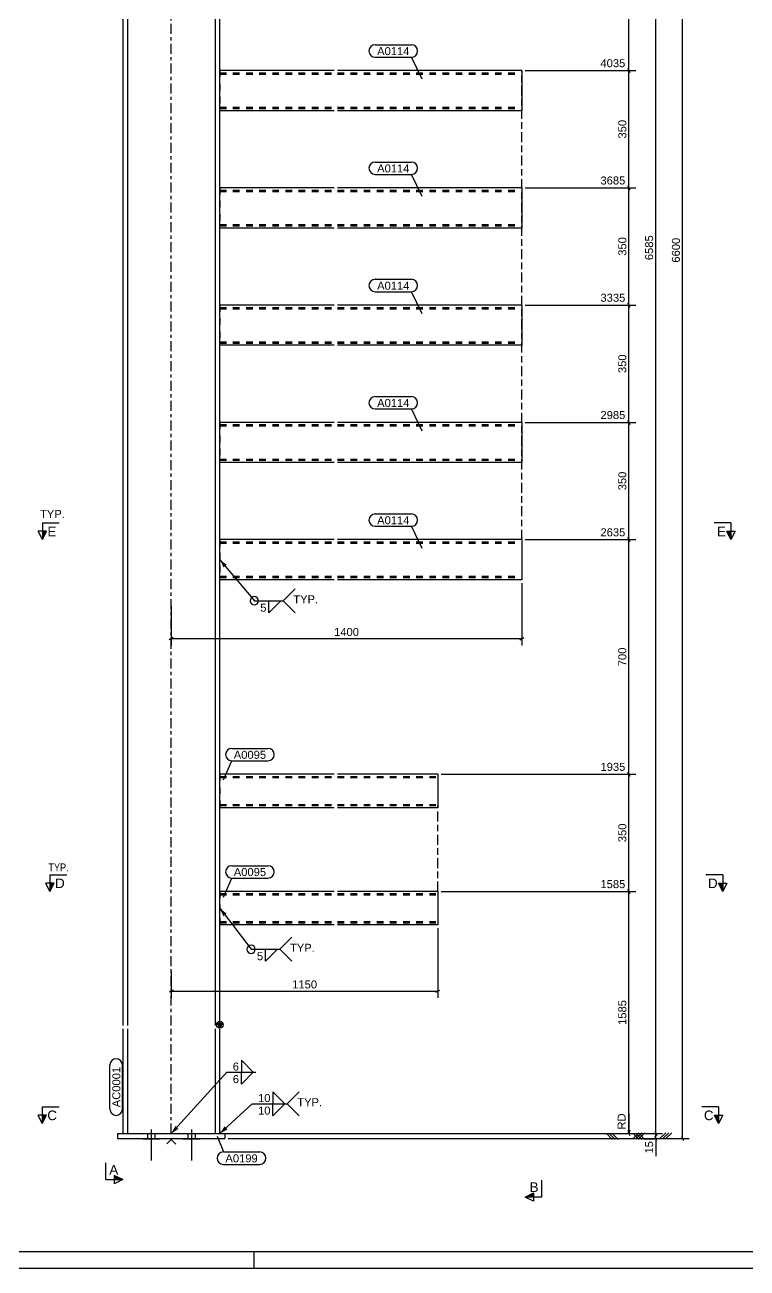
# Model space of a CAD drawing. Header units: millimetres. Extents: x -222 to 619, y -24 to 570.
# Drawn here: x -43.7 to 171.9, y -24.2 to 346.9 of the extents above; entities that cross this region are included whole.
import ezdxf

# ---------------------------------------------------------------- set-up
doc = ezdxf.new("R2010")
doc.units = ezdxf.units.MM
for name, pattern in [('DXK_LINE_DOT2', [3.9198, 1.9599, -1.9599]), ('DXK_LINE_DOT3', [5.9187, 2.979, -0.9799, 0.9799, -0.9799]), ('DXK_LINE_DOT6', [6.9771, 2.979, -1.0191, 1.9599, -1.0191])]:
    doc.linetypes.add(name, pattern=pattern)
doc.styles.add('Arial', font='ARIAL.TTF', dxfattribs={"height": 0.2})
doc.styles.add('Arial Narrow', font='ARIALN.TTF', dxfattribs={"height": 0.2})

# ---------------------------------------------------------------- blocks, each defined once
blk = doc.blocks.new('Unknown-43704914-2219')
at = {"color": 5, "linetype": 'Continuous'}
for p, q in [((-217.23, -19.17), (613.77, -19.17)), ((-222.23, -24.17), (618.77, -24.17))]:
    blk.add_line(p, q, dxfattribs=at)
at = {"color": 7, "linetype": 'Continuous'}
blk.add_line((24.77, -24.17), (24.77, -19.17), dxfattribs=at)
blk = doc.blocks.new('Part-43704914-4245 - 4207')
at = {"color": 2, "linetype": 'Continuous'}
for p, q in [((48.6, 193.25), (14.5, 193.25)), ((104.6, 193.25), (49.6, 193.25)), ((104.6, 193.25), (104.6, 181.25)), ((48.6, 181.25), (14.5, 181.25)), ((104.6, 181.25), (49.6, 181.25))]:
    blk.add_line(p, q, dxfattribs=at)
at = {"color": 7, "linetype": 'DXK_LINE_DOT2'}
for p, q in [((14.5, 193.25), (14.5, 181.25)), ((14.5, 192.57), (48.6, 192.57)), ((14.5, 192.186), (48.6, 192.186)), ((49.6, 192.57), (104.6, 192.57)), ((49.6, 192.186), (104.6, 192.186)), ((14.5, 182.314), (48.6, 182.314)), ((14.5, 181.93), (48.6, 181.93)), ((49.6, 182.314), (104.6, 182.314)), ((49.6, 181.93), (104.6, 181.93))]:
    blk.add_line(p, q, dxfattribs=at)
blk = doc.blocks.new('Part-43704914-4243 - 4207')
at = {"color": 2, "linetype": 'Continuous'}
for p, q in [((48.6, 88.25), (14.5, 88.25)), ((79.6, 88.25), (49.6, 88.25)), ((79.6, 88.25), (79.6, 78.25)), ((48.6, 78.25), (14.5, 78.25)), ((79.6, 78.25), (49.6, 78.25))]:
    blk.add_line(p, q, dxfattribs=at)
at = {"color": 7, "linetype": 'DXK_LINE_DOT2'}
for p, q in [((14.5, 88.25), (14.5, 78.25)), ((14.5, 87.6), (48.6, 87.6)), ((14.5, 87.248), (48.6, 87.248)), ((49.6, 87.6), (79.6, 87.6)), ((49.6, 87.248), (79.6, 87.248)), ((14.5, 79.252), (48.6, 79.252)), ((14.5, 78.9), (48.6, 78.9)), ((49.6, 79.252), (79.6, 79.252)), ((49.6, 78.9), (79.6, 78.9))]:
    blk.add_line(p, q, dxfattribs=at)
blk = doc.blocks.new('Part-43704914-4244 - 4207')
at = {"color": 2, "linetype": 'Continuous'}
for p, q in [((48.6, 123.25), (14.5, 123.25)), ((79.6, 123.25), (49.6, 123.25)), ((79.6, 123.25), (79.6, 113.25)), ((48.6, 113.25), (14.5, 113.25)), ((79.6, 113.25), (49.6, 113.25))]:
    blk.add_line(p, q, dxfattribs=at)
at = {"color": 7, "linetype": 'DXK_LINE_DOT2'}
for p, q in [((14.5, 123.25), (14.5, 113.25)), ((14.5, 122.6), (48.6, 122.6)), ((49.6, 122.6), (79.6, 122.6)), ((14.5, 122.248), (48.6, 122.248)), ((49.6, 122.248), (79.6, 122.248)), ((14.5, 114.252), (48.6, 114.252)), ((14.5, 113.9), (48.6, 113.9)), ((49.6, 114.252), (79.6, 114.252)), ((49.6, 113.9), (79.6, 113.9))]:
    blk.add_line(p, q, dxfattribs=at)
blk = doc.blocks.new('Part-43704914-4246 - 4207')
at = {"color": 2, "linetype": 'Continuous'}
for p, q in [((48.6, 228.25), (14.5, 228.25)), ((104.6, 228.25), (49.6, 228.25)), ((104.6, 228.25), (104.6, 216.25)), ((48.6, 216.25), (14.5, 216.25)), ((104.6, 216.25), (49.6, 216.25))]:
    blk.add_line(p, q, dxfattribs=at)
at = {"color": 7, "linetype": 'DXK_LINE_DOT2'}
for p, q in [((14.5, 228.25), (14.5, 216.25)), ((14.5, 227.57), (48.6, 227.57)), ((14.5, 227.186), (48.6, 227.186)), ((49.6, 227.57), (104.6, 227.57)), ((49.6, 227.186), (104.6, 227.186)), ((14.5, 217.314), (48.6, 217.314)), ((14.5, 216.93), (48.6, 216.93)), ((49.6, 217.314), (104.6, 217.314)), ((49.6, 216.93), (104.6, 216.93))]:
    blk.add_line(p, q, dxfattribs=at)
blk = doc.blocks.new('Part-43704914-4247 - 4207')
at = {"color": 2, "linetype": 'Continuous'}
for p, q in [((48.6, 263.25), (14.5, 263.25)), ((104.6, 263.25), (49.6, 263.25)), ((104.6, 263.25), (104.6, 251.25)), ((48.6, 251.25), (14.5, 251.25)), ((104.6, 251.25), (49.6, 251.25))]:
    blk.add_line(p, q, dxfattribs=at)
at = {"color": 7, "linetype": 'DXK_LINE_DOT2'}
for p, q in [((14.5, 263.25), (14.5, 251.25)), ((14.5, 262.57), (48.6, 262.57)), ((14.5, 262.186), (48.6, 262.186)), ((49.6, 262.57), (104.6, 262.57)), ((49.6, 262.186), (104.6, 262.186)), ((14.5, 252.314), (48.6, 252.314)), ((14.5, 251.93), (48.6, 251.93)), ((49.6, 252.314), (104.6, 252.314)), ((49.6, 251.93), (104.6, 251.93))]:
    blk.add_line(p, q, dxfattribs=at)
blk = doc.blocks.new('Part-43704914-4248 - 4207')
at = {"color": 2, "linetype": 'Continuous'}
for p, q in [((48.6, 298.25), (14.5, 298.25)), ((104.6, 298.25), (49.6, 298.25)), ((104.6, 298.25), (104.6, 286.25)), ((48.6, 286.25), (14.5, 286.25)), ((104.6, 286.25), (49.6, 286.25))]:
    blk.add_line(p, q, dxfattribs=at)
at = {"color": 7, "linetype": 'DXK_LINE_DOT2'}
for p, q in [((14.5, 298.25), (14.5, 286.25)), ((14.5, 297.57), (48.6, 297.57)), ((14.5, 297.186), (48.6, 297.186)), ((49.6, 297.57), (104.6, 297.57)), ((49.6, 297.186), (104.6, 297.186)), ((14.5, 287.314), (48.6, 287.314)), ((14.5, 286.93), (48.6, 286.93)), ((49.6, 287.314), (104.6, 287.314)), ((49.6, 286.93), (104.6, 286.93))]:
    blk.add_line(p, q, dxfattribs=at)
blk = doc.blocks.new('Part-43704914-4249 - 4207')
at = {"color": 2, "linetype": 'Continuous'}
for p, q in [((48.6, 333.25), (14.5, 333.25)), ((104.6, 333.25), (49.6, 333.25)), ((104.6, 333.25), (104.6, 321.25)), ((48.6, 321.25), (14.5, 321.25)), ((104.6, 321.25), (49.6, 321.25))]:
    blk.add_line(p, q, dxfattribs=at)
at = {"color": 7, "linetype": 'DXK_LINE_DOT2'}
for p, q in [((14.5, 333.25), (14.5, 321.25)), ((14.5, 332.57), (48.6, 332.57)), ((14.5, 332.186), (48.6, 332.186)), ((49.6, 332.57), (104.6, 332.57)), ((49.6, 332.186), (104.6, 332.186)), ((14.5, 322.314), (48.6, 322.314)), ((14.5, 321.93), (48.6, 321.93)), ((49.6, 322.314), (104.6, 322.314)), ((49.6, 321.93), (104.6, 321.93))]:
    blk.add_line(p, q, dxfattribs=at)
blk = doc.blocks.new('Part-43704914-4257 - 4207')
at = {"color": 2, "linetype": 'Continuous'}
for p, q in [((-16, 16), (16, 16)), ((-16, 16), (-16, 14.5)), ((16, 16), (16, 14.5)), ((-16, 14.5), (16, 14.5)), ((0, 14.2), (-1.3, 12.9)), ((0, 14.2), (1.4, 12.8))]:
    blk.add_line(p, q, dxfattribs=at)
blk = doc.blocks.new('Part-43704914-4261 - 4207')
at = {"linetype": 'Continuous'}
blk.add_hatch(color=2, dxfattribs=at).paths.add_polyline_path([(14.5, 47.58), (13.7, 48.98), (15.3, 48.98)])
at = {"color": 2, "linetype": 'Continuous'}
for p, q in [((-14.5, 363.25), (-14.5, 48.25)), ((-13.1, 363.25), (-13.1, 48.25)), ((13.1, 363.25), (13.1, 48.25)), ((14.5, 48.25), (14.5, 363.25)), ((14.5, 47.58), (13.7, 48.98)), ((13.7, 48.98), (15.3, 48.98)), ((15.3, 48.98), (14.5, 47.58)), ((-14.5, 47.25), (-14.5, 16)), ((-13.1, 47.25), (-13.1, 16)), ((13.1, 47.25), (13.1, 16)), ((14.5, 16), (14.5, 47.25))]:
    blk.add_line(p, q, dxfattribs=at)
at = {"color": 7, "linetype": 'DXK_LINE_DOT3'}
for p, q in [((0, 48.25), (0, 363.25)), ((0, 16), (0, 47.25))]:
    blk.add_line(p, q, dxfattribs=at)
at = {"color": 7, "linetype": 'DXK_LINE_DOT2'}
blk.add_line((-14.5, 16), (14.5, 16), dxfattribs=at)
at = {"color": 2, "linetype": 'Continuous'}
blk.add_circle((14.5, 48.48), 1, dxfattribs=at)
blk = doc.blocks.new('Bolt-43704914-4265 - 4207')
at = {"color": 3, "linetype": 'Continuous'}
for p, q in [((-7.1, 16), (-7.1, 14.5)), ((-7.1, 16), (-7.1, 14.5)), ((-6, 17.25), (-6, 8)), ((-6, 17.25), (-6, 8)), ((-4.9, 16), (-4.9, 14.5)), ((-4.9, 16), (-4.9, 14.5)), ((4.9, 16), (4.9, 14.5)), ((4.9, 16), (4.9, 14.5)), ((6, 17.25), (6, 8)), ((6, 17.25), (6, 8)), ((7.1, 16), (7.1, 14.5)), ((7.1, 16), (7.1, 14.5))]:
    blk.add_line(p, q, dxfattribs=at)
blk = doc.blocks.new('Surfacing-43704914-4279 - 4207')
at = {"color": 7, "linetype": 'Continuous'}
for p, q in [((3.5, 14.5), (3.5, 14.45)), ((3.5, 14.45), (8.5, 14.45)), ((8.5, 14.5), (8.5, 14.45))]:
    blk.add_line(p, q, dxfattribs=at)
at = {"color": 246, "linetype": 'DXK_LINE_DOT2'}
blk.add_line((3.5, 14.5), (8.5, 14.5), dxfattribs=at)
blk = doc.blocks.new('Surfacing-43704914-4280 - 4207')
at = {"color": 7, "linetype": 'Continuous'}
for p, q in [((-8.5, 14.5), (-8.5, 14.45)), ((-8.5, 14.45), (-3.5, 14.45)), ((-3.5, 14.5), (-3.5, 14.45))]:
    blk.add_line(p, q, dxfattribs=at)
at = {"color": 246, "linetype": 'DXK_LINE_DOT2'}
blk.add_line((-8.5, 14.5), (-3.5, 14.5), dxfattribs=at)
blk = doc.blocks.new('Surfacing-43704914-4281 - 4207')
at = {"color": 7, "linetype": 'Continuous'}
for p, q in [((-8.5, 14.5), (-8.5, 14.45)), ((-8.5, 14.45), (-3.5, 14.45)), ((-3.5, 14.5), (-3.5, 14.45))]:
    blk.add_line(p, q, dxfattribs=at)
at = {"color": 246, "linetype": 'DXK_LINE_DOT2'}
blk.add_line((-8.5, 14.5), (-3.5, 14.5), dxfattribs=at)
blk = doc.blocks.new('Surfacing-43704914-4282 - 4207')
at = {"color": 7, "linetype": 'Continuous'}
for p, q in [((3.5, 14.5), (3.5, 14.45)), ((3.5, 14.45), (8.5, 14.45)), ((8.5, 14.5), (8.5, 14.45))]:
    blk.add_line(p, q, dxfattribs=at)
at = {"color": 246, "linetype": 'DXK_LINE_DOT2'}
blk.add_line((3.5, 14.5), (8.5, 14.5), dxfattribs=at)
blk = doc.blocks.new('Line-43704914-8837 - 4207')
at = {"color": 1, "linetype": 'DXK_LINE_DOT6'}
blk.add_line((79.6, 88.25), (79.6, 113.9), dxfattribs=at)
blk = doc.blocks.new('Line-43704914-8858 - 4207')
at = {"color": 1, "linetype": 'DXK_LINE_DOT6'}
blk.add_line((104.6, 193.25), (104.6, 333.25), dxfattribs=at)
blk = doc.blocks.new('StraightDimension-43704914-11014 - 4207')
at = {"color": 7, "linetype": 'Continuous'}
for p, q in [((80.6, 123.25), (138.6, 123.25)), ((136.9, 122.65), (136.3, 123.85)), ((136.6, 88.25), (136.6, 123.25)), ((80.6, 88.25), (138.6, 88.25)), ((136.3, 88.85), (136.9, 87.65))]:
    blk.add_line(p, q, dxfattribs=at)
at = {"color": 0, "linetype": 'Continuous'}
blk.add_wipeout([(136, 123.75), (136, 127.25), (127.59, 127.25), (127.59, 123.75)], dxfattribs=at)
at = {"color": 0}
blk.add_wipeout([(136.3, 109.03), (132.8, 109.03), (132.8, 102.47), (136.3, 102.47)], dxfattribs=at)
at = {"color": 7, "linetype": 'Continuous', "style": 'Arial'}
blk.add_text('1935', height=2.388, dxfattribs=at).set_placement((128.09, 124.25))
at = {"color": 7, "style": 'Arial'}
blk.add_text('350', height=2.388, rotation=90.0002, dxfattribs=at).set_placement((135.8, 102.97))
blk = doc.blocks.new('StraightDimension-43704914-11013 - 4207')
at = {"color": 7, "linetype": 'Continuous'}
for p, q in [((105.6, 193.25), (138.6, 193.25)), ((136.9, 192.65), (136.3, 193.85)), ((136.6, 123.25), (136.6, 193.25)), ((80.6, 123.25), (138.6, 123.25)), ((136.3, 123.85), (136.9, 122.65))]:
    blk.add_line(p, q, dxfattribs=at)
at = {"color": 0, "linetype": 'Continuous'}
blk.add_wipeout([(136, 193.75), (136, 197.25), (127.59, 197.25), (127.59, 193.75)], dxfattribs=at)
at = {"color": 0}
blk.add_wipeout([(136.3, 161.53), (132.8, 161.53), (132.8, 154.97), (136.3, 154.97)], dxfattribs=at)
at = {"color": 7, "linetype": 'Continuous', "style": 'Arial'}
blk.add_text('2635', height=2.388, dxfattribs=at).set_placement((128.09, 194.25))
at = {"color": 7, "style": 'Arial'}
blk.add_text('700', height=2.388, rotation=90.0002, dxfattribs=at).set_placement((135.8, 155.47))
blk = doc.blocks.new('StraightDimension-43704914-5683 - 4207')
at = {"color": 7, "linetype": 'Continuous'}
for p, q in [((144.6, 16), (144.6, 544.75)), ((15.5, 16), (146.6, 16)), ((137.85, 16), (139.6, 14.25)), ((137.85, 16), (141.35, 16)), ((138.73, 16), (140.48, 14.25)), ((139.6, 16), (141.35, 14.25)), ((144.3, 16.6), (144.9, 15.4))]:
    blk.add_line(p, q, dxfattribs=at)
at = {"color": 0}
blk.add_wipeout([(144.3, 284.58), (140.8, 284.58), (140.8, 276.17), (144.3, 276.17)], dxfattribs=at)
at = {"color": 7, "style": 'Arial'}
blk.add_text('6585', height=2.388, rotation=90.0002, dxfattribs=at).set_placement((143.8, 276.67))
blk = doc.blocks.new('StraightDimension-43704914-5684 - 4207')
at = {"color": 7, "linetype": 'Continuous'}
for p, q in [((15.5, 16), (146.6, 16)), ((137.85, 14.5), (139.6, 16.25)), ((137.85, 16), (139.6, 14.25)), ((137.85, 16), (141.35, 16)), ((138.73, 14.5), (140.47, 16.25)), ((138.73, 16), (140.47, 14.25)), ((139.6, 14.5), (141.35, 16.25)), ((139.6, 16), (141.35, 14.25)), ((144.3, 16.6), (144.9, 15.4)), ((144.9, 13.9), (144.3, 15.1)), ((144.6, 14.5), (144.6, 16)), ((17, 14.5), (146.6, 14.5)), ((137.85, 14.5), (141.35, 14.5))]:
    blk.add_line(p, q, dxfattribs=at)
at = {"color": 0}
blk.add_wipeout([(144.3, 14.25), (140.8, 14.25), (140.8, 9.54), (144.3, 9.54)], dxfattribs=at)
at = {"color": 7, "linetype": 'Continuous'}
blk.add_line((144.6, 14.5), (144.6, 9.29), dxfattribs=at)
blk.add_line((144.6, 14.5), (144.6, 9.29), dxfattribs=at)
at = {"color": 7, "style": 'Arial'}
blk.add_text('15', height=2.388, rotation=90.0002, dxfattribs=at).set_placement((143.8, 10.04))
blk = doc.blocks.new('StraightDimension-43704914-5686 - 4207')
at = {"color": 7, "linetype": 'Continuous'}
for p, q in [((152.6, 14.5), (152.6, 544.75)), ((145.85, 14.5), (147.6, 16.25)), ((146.73, 14.5), (148.47, 16.25)), ((147.6, 14.5), (149.35, 16.25)), ((152.3, 15.1), (152.9, 13.9)), ((17, 14.5), (154.6, 14.5)), ((145.85, 14.5), (149.35, 14.5))]:
    blk.add_line(p, q, dxfattribs=at)
at = {"color": 0}
blk.add_wipeout([(152.3, 283.83), (148.8, 283.83), (148.8, 275.42), (152.3, 275.42)], dxfattribs=at)
at = {"color": 7, "style": 'Arial'}
blk.add_text('6600', height=2.388, rotation=90.0002, dxfattribs=at).set_placement((151.8, 275.92))
blk = doc.blocks.new('StraightDimension-43704914-8848 - 4207')
at = {"color": 7, "linetype": 'Continuous'}
for p, q in [((79.6, 77.25), (79.6, 56.51)), ((0, 64.43), (0, 56.51)), ((0.6, 58.81), (-0.6, 58.21)), ((0, 58.51), (79.6, 58.51)), ((79, 58.21), (80.2, 58.81))]:
    blk.add_line(p, q, dxfattribs=at)
at = {"color": 0}
blk.add_wipeout([(44.01, 58.81), (44.01, 62.31), (35.59, 62.31), (35.59, 58.81)], dxfattribs=at)
at = {"color": 7, "style": 'Arial'}
blk.add_text('1150', height=2.388, dxfattribs=at).set_placement((36.09, 59.31))
blk = doc.blocks.new('StraightDimension-43704914-8875 - 4207')
at = {"color": 7, "linetype": 'Continuous'}
for p, q in [((104.6, 180.25), (104.6, 161.7)), ((0, 173.41), (0, 161.7)), ((0.6, 164), (-0.6, 163.4)), ((0, 163.7), (104.6, 163.7)), ((104, 163.4), (105.2, 164))]:
    blk.add_line(p, q, dxfattribs=at)
at = {"color": 0}
blk.add_wipeout([(56.51, 164), (56.51, 167.5), (48.09, 167.5), (48.09, 164)], dxfattribs=at)
at = {"color": 7, "style": 'Arial'}
blk.add_text('1400', height=2.388, dxfattribs=at).set_placement((48.59, 164.5))
blk = doc.blocks.new('StraightDimension-43704914-11008 - 4207')
at = {"color": 7, "linetype": 'Continuous'}
for p, q in [((105.6, 494.75), (138.6, 494.75)), ((136.9, 494.15), (136.3, 495.35)), ((136.6, 333.25), (136.6, 494.75)), ((105.6, 333.25), (138.6, 333.25)), ((136.3, 333.85), (136.9, 332.65))]:
    blk.add_line(p, q, dxfattribs=at)
at = {"color": 0, "linetype": 'Continuous'}
blk.add_wipeout([(136, 495.25), (136, 498.75), (127.59, 498.75), (127.59, 495.25)], dxfattribs=at)
at = {"color": 0}
blk.add_wipeout([(136.3, 418.21), (132.8, 418.21), (132.8, 409.79), (136.3, 409.79)], dxfattribs=at)
at = {"color": 7, "linetype": 'Continuous', "style": 'Arial'}
blk.add_text('6085', height=2.388, dxfattribs=at).set_placement((128.09, 495.75))
at = {"color": 7, "style": 'Arial'}
blk.add_text('2050', height=2.388, rotation=90.0002, dxfattribs=at).set_placement((135.8, 410.29))
blk = doc.blocks.new('StraightDimension-43704914-11009 - 4207')
at = {"color": 7, "linetype": 'Continuous'}
for p, q in [((105.6, 333.25), (138.6, 333.25)), ((136.9, 332.65), (136.3, 333.85)), ((136.6, 298.25), (136.6, 333.25)), ((105.6, 298.25), (138.6, 298.25)), ((136.3, 298.85), (136.9, 297.65))]:
    blk.add_line(p, q, dxfattribs=at)
at = {"color": 0, "linetype": 'Continuous'}
blk.add_wipeout([(136, 333.75), (136, 337.25), (127.59, 337.25), (127.59, 333.75)], dxfattribs=at)
at = {"color": 0}
blk.add_wipeout([(136.3, 319.03), (132.8, 319.03), (132.8, 312.47), (136.3, 312.47)], dxfattribs=at)
at = {"color": 7, "linetype": 'Continuous', "style": 'Arial'}
blk.add_text('4035', height=2.388, dxfattribs=at).set_placement((128.09, 334.25))
at = {"color": 7, "style": 'Arial'}
blk.add_text('350', height=2.388, rotation=90.0002, dxfattribs=at).set_placement((135.8, 312.97))
blk = doc.blocks.new('StraightDimension-43704914-11010 - 4207')
at = {"color": 7, "linetype": 'Continuous'}
for p, q in [((105.6, 298.25), (138.6, 298.25)), ((136.9, 297.65), (136.3, 298.85)), ((136.6, 263.25), (136.6, 298.25)), ((136.3, 263.85), (136.9, 262.65)), ((105.6, 263.25), (138.6, 263.25))]:
    blk.add_line(p, q, dxfattribs=at)
at = {"color": 0, "linetype": 'Continuous'}
blk.add_wipeout([(136, 298.75), (136, 302.25), (127.59, 302.25), (127.59, 298.75)], dxfattribs=at)
at = {"color": 0}
blk.add_wipeout([(136.3, 284.03), (132.8, 284.03), (132.8, 277.47), (136.3, 277.47)], dxfattribs=at)
at = {"color": 7, "linetype": 'Continuous', "style": 'Arial'}
blk.add_text('3685', height=2.388, dxfattribs=at).set_placement((128.09, 299.25))
at = {"color": 7, "style": 'Arial'}
blk.add_text('350', height=2.388, rotation=90.0002, dxfattribs=at).set_placement((135.8, 277.97))
blk = doc.blocks.new('StraightDimension-43704914-11011 - 4207')
at = {"color": 7, "linetype": 'Continuous'}
for p, q in [((136.9, 262.65), (136.3, 263.85)), ((105.6, 263.25), (138.6, 263.25)), ((136.6, 228.25), (136.6, 263.25)), ((105.6, 228.25), (138.6, 228.25)), ((136.3, 228.85), (136.9, 227.65))]:
    blk.add_line(p, q, dxfattribs=at)
at = {"color": 0, "linetype": 'Continuous'}
blk.add_wipeout([(136, 263.75), (136, 267.25), (127.59, 267.25), (127.59, 263.75)], dxfattribs=at)
at = {"color": 0}
blk.add_wipeout([(136.3, 249.03), (132.8, 249.03), (132.8, 242.47), (136.3, 242.47)], dxfattribs=at)
at = {"color": 7, "linetype": 'Continuous', "style": 'Arial'}
blk.add_text('3335', height=2.388, dxfattribs=at).set_placement((128.09, 264.25))
at = {"color": 7, "style": 'Arial'}
blk.add_text('350', height=2.388, rotation=90.0002, dxfattribs=at).set_placement((135.8, 242.97))
blk = doc.blocks.new('StraightDimension-43704914-11012 - 4207')
at = {"color": 7, "linetype": 'Continuous'}
for p, q in [((105.6, 228.25), (138.6, 228.25)), ((136.9, 227.65), (136.3, 228.85)), ((136.6, 193.25), (136.6, 228.25)), ((105.6, 193.25), (138.6, 193.25)), ((136.3, 193.85), (136.9, 192.65))]:
    blk.add_line(p, q, dxfattribs=at)
at = {"color": 0, "linetype": 'Continuous'}
blk.add_wipeout([(136, 228.75), (136, 232.25), (127.59, 232.25), (127.59, 228.75)], dxfattribs=at)
at = {"color": 0}
blk.add_wipeout([(136.3, 214.03), (132.8, 214.03), (132.8, 207.47), (136.3, 207.47)], dxfattribs=at)
at = {"color": 7, "linetype": 'Continuous', "style": 'Arial'}
blk.add_text('2985', height=2.388, dxfattribs=at).set_placement((128.09, 229.25))
at = {"color": 7, "style": 'Arial'}
blk.add_text('350', height=2.388, rotation=90.0002, dxfattribs=at).set_placement((135.8, 207.97))
blk = doc.blocks.new('StraightDimension-43704914-11015 - 4207')
at = {"color": 7, "linetype": 'Continuous'}
for p, q in [((80.6, 88.25), (138.6, 88.25)), ((136.9, 87.65), (136.3, 88.85))]:
    blk.add_line(p, q, dxfattribs=at)
at = {"color": 0, "linetype": 'Continuous'}
blk.add_wipeout([(136.1, 22.52), (132.6, 22.52), (132.6, 16.7), (136.1, 16.7)], dxfattribs=at)
at = {"color": 7, "linetype": 'Continuous'}
for p, q in [((136.6, 16), (136.6, 88.25)), ((136.6, 22.02), (136.6, 16)), ((15.5, 16), (138.6, 16)), ((15.5, 16), (138.6, 16)), ((129.85, 16), (131.6, 14.25)), ((129.85, 16), (133.35, 16)), ((129.85, 16), (131.6, 14.25)), ((129.85, 16), (133.35, 16)), ((130.73, 16), (132.48, 14.25)), ((130.73, 16), (132.48, 14.25)), ((131.6, 16), (133.35, 14.25)), ((131.6, 16), (133.35, 14.25)), ((136.3, 16.6), (136.9, 15.4)), ((136.35, 17), (136.6, 16)), ((136.85, 17), (136.6, 16))]:
    blk.add_line(p, q, dxfattribs=at)
at = {"color": 7, "linetype": 'Continuous', "style": 'Arial'}
blk.add_text('RD', height=2.388, rotation=90.0002, dxfattribs=at).set_placement((135.6, 17.2))
at = {"color": 0, "linetype": 'Continuous'}
blk.add_wipeout([(136, 88.75), (136, 92.25), (127.59, 92.25), (127.59, 88.75)], dxfattribs=at)
at = {"color": 0}
blk.add_wipeout([(136.3, 56.33), (132.8, 56.33), (132.8, 47.92), (136.3, 47.92)], dxfattribs=at)
at = {"color": 7, "linetype": 'Continuous', "style": 'Arial'}
blk.add_text('1585', height=2.388, dxfattribs=at).set_placement((128.09, 89.25))
at = {"color": 7, "style": 'Arial'}
blk.add_text('1585', height=2.388, rotation=90.0002, dxfattribs=at).set_placement((135.8, 48.42))
blk = doc.blocks.new('Mark-43704914-4309 - 4207')
at = {"color": 0}
blk.add_wipeout([(71.07, 232.85), (71.07, 235.35), (61.44, 235.35), (61.44, 232.85)], dxfattribs=at)
blk.add_wipeout([(71.07, 232.85), (71.07, 235.35), (61.44, 235.35), (61.44, 232.85)], dxfattribs=at)
at = {"color": 3, "linetype": 'Continuous'}
for p, q in [((60.84, 235.95), (71.67, 235.95)), ((60.84, 232.25), (71.67, 232.25)), ((74.84, 225.66), (71.67, 232.25))]:
    blk.add_line(p, q, dxfattribs=at)
for centre, start, end in [((60.84, 234.1), 90, 270), ((71.67, 234.1), 270, 90)]:
    blk.add_arc(centre, 1.85, start, end, dxfattribs=at)
at = {"color": 3, "style": 'Arial'}
blk.add_text('A0114', height=2.388, dxfattribs=at).set_placement((61.44, 232.85))
blk = doc.blocks.new('Mark-43704914-4307 - 4207')
at = {"color": 0}
blk.add_wipeout([(28.29, 127.85), (28.29, 130.35), (18.65, 130.35), (18.65, 127.85)], dxfattribs=at)
blk.add_wipeout([(28.29, 127.85), (28.29, 130.35), (18.65, 130.35), (18.65, 127.85)], dxfattribs=at)
at = {"color": 3, "linetype": 'Continuous'}
for p, q in [((18.05, 130.95), (28.89, 130.95)), ((15.6, 121.55), (18.05, 127.25)), ((18.05, 127.25), (28.89, 127.25))]:
    blk.add_line(p, q, dxfattribs=at)
for centre, start, end in [((18.05, 129.1), 90, 270), ((28.89, 129.1), 270, 90)]:
    blk.add_arc(centre, 1.85, start, end, dxfattribs=at)
at = {"color": 3, "style": 'Arial'}
blk.add_text('A0095', height=2.388, dxfattribs=at).set_placement((18.65, 127.85))
blk = doc.blocks.new('Mark-43704914-4308 - 4207')
at = {"color": 0}
blk.add_wipeout([(71.07, 197.85), (71.07, 200.35), (61.44, 200.35), (61.44, 197.85)], dxfattribs=at)
blk.add_wipeout([(71.07, 197.85), (71.07, 200.35), (61.44, 200.35), (61.44, 197.85)], dxfattribs=at)
at = {"color": 3, "linetype": 'Continuous'}
for p, q in [((60.84, 200.95), (71.67, 200.95)), ((60.84, 197.25), (71.67, 197.25)), ((74.84, 190.66), (71.67, 197.25))]:
    blk.add_line(p, q, dxfattribs=at)
for centre, start, end in [((60.84, 199.1), 90, 270), ((71.67, 199.1), 270, 90)]:
    blk.add_arc(centre, 1.85, start, end, dxfattribs=at)
at = {"color": 3, "style": 'Arial'}
blk.add_text('A0114', height=2.388, dxfattribs=at).set_placement((61.44, 197.85))
blk = doc.blocks.new('Mark-43704914-4310 - 4207')
at = {"color": 0}
blk.add_wipeout([(71.07, 267.85), (71.07, 270.35), (61.44, 270.35), (61.44, 267.85)], dxfattribs=at)
blk.add_wipeout([(71.07, 267.85), (71.07, 270.35), (61.44, 270.35), (61.44, 267.85)], dxfattribs=at)
at = {"color": 3, "linetype": 'Continuous'}
for p, q in [((60.84, 270.95), (71.67, 270.95)), ((60.84, 267.25), (71.67, 267.25)), ((74.84, 260.66), (71.67, 267.25))]:
    blk.add_line(p, q, dxfattribs=at)
for centre, start, end in [((60.84, 269.1), 90, 270), ((71.67, 269.1), 270, 90)]:
    blk.add_arc(centre, 1.85, start, end, dxfattribs=at)
at = {"color": 3, "style": 'Arial'}
blk.add_text('A0114', height=2.388, dxfattribs=at).set_placement((61.44, 267.85))
blk = doc.blocks.new('Mark-43704914-4311 - 4207')
at = {"color": 0}
blk.add_wipeout([(71.07, 302.85), (71.07, 305.35), (61.44, 305.35), (61.44, 302.85)], dxfattribs=at)
blk.add_wipeout([(71.07, 302.85), (71.07, 305.35), (61.44, 305.35), (61.44, 302.85)], dxfattribs=at)
at = {"color": 3, "linetype": 'Continuous'}
for p, q in [((60.84, 305.95), (71.67, 305.95)), ((60.84, 302.25), (71.67, 302.25)), ((74.84, 295.66), (71.67, 302.25))]:
    blk.add_line(p, q, dxfattribs=at)
for centre, start, end in [((60.84, 304.1), 90, 270), ((71.67, 304.1), 270, 90)]:
    blk.add_arc(centre, 1.85, start, end, dxfattribs=at)
at = {"color": 3, "style": 'Arial'}
blk.add_text('A0114', height=2.388, dxfattribs=at).set_placement((61.44, 302.85))
blk = doc.blocks.new('Mark-43704914-4312 - 4207')
at = {"color": 0}
blk.add_wipeout([(71.07, 337.85), (71.07, 340.35), (61.44, 340.35), (61.44, 337.85)], dxfattribs=at)
blk.add_wipeout([(71.07, 337.85), (71.07, 340.35), (61.44, 340.35), (61.44, 337.85)], dxfattribs=at)
at = {"color": 3, "linetype": 'Continuous'}
for p, q in [((60.84, 340.95), (71.67, 340.95)), ((60.84, 337.25), (71.67, 337.25)), ((74.84, 330.66), (71.67, 337.25))]:
    blk.add_line(p, q, dxfattribs=at)
for centre, start, end in [((60.84, 339.1), 90, 270), ((71.67, 339.1), 270, 90)]:
    blk.add_arc(centre, 1.85, start, end, dxfattribs=at)
at = {"color": 3, "style": 'Arial'}
blk.add_text('A0114', height=2.388, dxfattribs=at).set_placement((61.44, 337.85))
blk = doc.blocks.new('SectionMark-43704914-5355 - 4207')
at = {"color": 0, "linetype": 'Continuous'}
for points in [[(-34.11, 20), (-34.11, 23), (-37, 23), (-37, 20)], [(161.85, 20), (161.85, 23), (158.96, 23), (158.96, 20)]]:
    blk.add_wipeout(points, dxfattribs=at)
at = {"linetype": 'Continuous'}
for points in [[(-38.5, 21.5), (-37.25, 21.5), (-38.5, 19)], [(162.1, 21.5), (163.35, 21.5), (163.35, 19)]]:
    blk.add_hatch(color=6, dxfattribs=at).paths.add_polyline_path(points)
at = {"color": 6, "linetype": 'Continuous'}
for p, q in [((-38.5, 24), (-33.5, 24)), ((-38.5, 24), (-38.5, 19)), ((163.35, 24), (158.35, 24)), ((163.35, 24), (163.35, 19)), ((-38.5, 19), (-39.75, 21.5)), ((-37.25, 21.5), (-39.75, 21.5)), ((-38.5, 19), (-37.25, 21.5)), ((162.1, 21.5), (164.6, 21.5)), ((163.35, 19), (162.1, 21.5)), ((164.6, 21.5), (163.35, 19))]:
    blk.add_line(p, q, dxfattribs=at)
at = {"color": 6, "linetype": 'Continuous', "style": 'Arial'}
for p in [(-37, 20), (158.96, 20)]:
    blk.add_text('C', height=2.87, dxfattribs=at).set_placement(p)
blk = doc.blocks.new('SectionMark-43704914-5181 - 4207')
at = {"color": 0, "linetype": 'Continuous'}
blk.add_wipeout([(109.6, -1.44), (109.6, 1.56), (106.93, 1.56), (106.93, -1.44)], dxfattribs=at)
at = {"linetype": 'Continuous'}
blk.add_hatch(color=6, dxfattribs=at).paths.add_polyline_path([(108.1, -1.69), (108.1, -2.94), (105.6, -2.94)])
at = {"color": 6, "linetype": 'Continuous'}
for p, q in [((110.6, -2.94), (110.6, 2.06)), ((105.6, -2.94), (108.1, -1.69)), ((110.6, -2.94), (105.6, -2.94)), ((108.1, -4.19), (105.6, -2.94)), ((108.1, -1.69), (108.1, -4.19))]:
    blk.add_line(p, q, dxfattribs=at)
at = {"color": 6, "linetype": 'Continuous', "style": 'Arial'}
blk.add_text('B', height=2.87, dxfattribs=at).set_placement((106.93, -1.44))
blk = doc.blocks.new('Text-43704914-8992 - 4207')
at = {"color": 0, "linetype": 'Continuous'}
blk.add_wipeout([(-30.59, 94.22), (-30.59, 96.72), (-36.68, 96.72), (-36.68, 94.22)], dxfattribs=at)
at = {"color": 7, "linetype": 'Continuous', "style": 'Arial Narrow'}
blk.add_text('TYP.', height=2.386, dxfattribs=at).set_placement((-36.68, 94.22))
blk = doc.blocks.new('WeldMark-43704914-9112 - 4207')
at = {"linetype": 'Continuous'}
blk.add_hatch(color=3, dxfattribs=at).paths.add_polyline_path([(2.14, 17.43), (0, 16), (1.22, 18.27)])
at = {"color": 0}
blk.add_wipeout([(20.41, 34.6), (20.41, 37.5), (18.16, 37.5), (18.16, 34.6)], dxfattribs=at)
at = {"color": 3, "linetype": 'Continuous'}
for p, q in [((24.49, 34.3), (20.92, 37.87)), ((20.92, 37.87), (20.92, 34.3)), ((20.92, 34.3), (24.49, 34.3))]:
    blk.add_line(p, q, dxfattribs=at)
at = {"color": 0, "linetype": 'Continuous'}
blk.add_wipeout([(20.41, 30.85), (20.41, 33.75), (18.16, 33.75), (18.16, 30.85)], dxfattribs=at)
at = {"color": 3, "linetype": 'Continuous'}
for p, q in [((0, 16), (16.61, 34.3)), ((16.61, 34.3), (25.21, 34.3)), ((20.92, 34.3), (24.49, 34.3)), ((24.49, 34.3), (20.92, 30.73)), ((20.92, 30.73), (20.92, 34.3))]:
    blk.add_line(p, q, dxfattribs=at)
at = {"color": 3, "style": 'Arial'}
blk.add_text('6', height=2.39, dxfattribs=at).set_placement((18.36, 34.8))
at = {"color": 3, "linetype": 'Continuous', "style": 'Arial'}
blk.add_text('6', height=2.39, dxfattribs=at).set_placement((18.36, 31.05))
blk = doc.blocks.new('Mark-43704914-4306 - 4207')
at = {"color": 0}
blk.add_wipeout([(28.29, 92.85), (28.29, 95.35), (18.65, 95.35), (18.65, 92.85)], dxfattribs=at)
blk.add_wipeout([(28.29, 92.85), (28.29, 95.35), (18.65, 95.35), (18.65, 92.85)], dxfattribs=at)
at = {"color": 3, "linetype": 'Continuous'}
for p, q in [((18.05, 95.95), (28.89, 95.95)), ((15.6, 86.55), (18.05, 92.25)), ((18.05, 92.25), (28.89, 92.25))]:
    blk.add_line(p, q, dxfattribs=at)
for centre, start, end in [((18.05, 94.1), 90, 270), ((28.89, 94.1), 270, 90)]:
    blk.add_arc(centre, 1.85, start, end, dxfattribs=at)
at = {"color": 3, "style": 'Arial'}
blk.add_text('A0095', height=2.388, dxfattribs=at).set_placement((18.65, 92.85))
blk = doc.blocks.new('Mark-43704914-4318 - 4207')
at = {"color": 0}
blk.add_wipeout([(25.79, 7.4), (25.79, 9.9), (16.15, 9.9), (16.15, 7.4)], dxfattribs=at)
blk.add_wipeout([(25.79, 7.4), (25.79, 9.9), (16.15, 9.9), (16.15, 7.4)], dxfattribs=at)
at = {"color": 3, "linetype": 'Continuous'}
for p, q in [((13.66, 15.25), (15.55, 10.5)), ((15.55, 10.5), (26.39, 10.5)), ((15.55, 6.8), (26.39, 6.8))]:
    blk.add_line(p, q, dxfattribs=at)
for centre, start, end in [((15.55, 8.65), 90, 270), ((26.39, 8.65), 270, 90)]:
    blk.add_arc(centre, 1.85, start, end, dxfattribs=at)
at = {"color": 3, "style": 'Arial'}
blk.add_text('A0199', height=2.388, dxfattribs=at).set_placement((16.15, 7.4))
blk = doc.blocks.new('SectionMark-43704914-8203 - 4207')
at = {"color": 0, "linetype": 'Continuous'}
blk.add_wipeout([(-15.83, 3.75), (-15.83, 6.75), (-18.5, 6.75), (-18.5, 3.75)], dxfattribs=at)
at = {"linetype": 'Continuous'}
blk.add_hatch(color=6, dxfattribs=at).paths.add_polyline_path([(-17, 2.25), (-17, 3.5), (-14.5, 2.25)])
at = {"color": 6, "linetype": 'Continuous'}
for p, q in [((-19.5, 2.25), (-19.5, 7.25)), ((-19.5, 2.25), (-14.5, 2.25)), ((-14.5, 2.25), (-17, 3.5)), ((-17, 3.5), (-17, 1)), ((-14.5, 2.25), (-17, 1))]:
    blk.add_line(p, q, dxfattribs=at)
at = {"color": 6, "linetype": 'Continuous', "style": 'Arial'}
blk.add_text('A', height=2.87, dxfattribs=at).set_placement((-18.5, 3.75))
blk = doc.blocks.new('SectionMark-43704914-8934 - 4207')
at = {"color": 0, "linetype": 'Continuous'}
for points in [[(-31.81, 89.25), (-31.81, 92.25), (-34.69, 92.25), (-34.69, 89.25)], [(163.07, 89.25), (163.07, 92.25), (160.18, 92.25), (160.18, 89.25)]]:
    blk.add_wipeout(points, dxfattribs=at)
at = {"linetype": 'Continuous'}
for points in [[(-36.19, 90.75), (-34.94, 90.75), (-36.19, 88.25)], [(163.32, 90.75), (164.57, 90.75), (164.57, 88.25)]]:
    blk.add_hatch(color=6, dxfattribs=at).paths.add_polyline_path(points)
at = {"color": 6, "linetype": 'Continuous'}
for p, q in [((-36.19, 93.25), (-31.19, 93.25)), ((-36.19, 93.25), (-36.19, 88.25)), ((164.57, 93.25), (159.57, 93.25)), ((164.57, 93.25), (164.57, 88.25)), ((-36.19, 88.25), (-37.44, 90.75)), ((-34.94, 90.75), (-37.44, 90.75)), ((-36.19, 88.25), (-34.94, 90.75)), ((163.32, 90.75), (165.82, 90.75)), ((164.57, 88.25), (163.32, 90.75)), ((165.82, 90.75), (164.57, 88.25))]:
    blk.add_line(p, q, dxfattribs=at)
at = {"color": 6, "linetype": 'Continuous', "style": 'Arial'}
for p in [(-34.69, 89.25), (160.18, 89.25)]:
    blk.add_text('D', height=2.87, dxfattribs=at).set_placement(p)
blk = doc.blocks.new('SectionMark-43704914-8986 - 4207')
at = {"color": 0, "linetype": 'Continuous'}
for points in [[(-34.29, 194.25), (-34.29, 197.25), (-36.96, 197.25), (-36.96, 194.25)], [(165.51, 194.25), (165.51, 197.25), (162.85, 197.25), (162.85, 194.25)]]:
    blk.add_wipeout(points, dxfattribs=at)
at = {"linetype": 'Continuous'}
for points in [[(-38.46, 195.75), (-37.21, 195.75), (-38.46, 193.25)], [(165.76, 195.75), (167.01, 195.75), (167.01, 193.25)]]:
    blk.add_hatch(color=6, dxfattribs=at).paths.add_polyline_path(points)
at = {"color": 6, "linetype": 'Continuous'}
for p, q in [((-38.46, 198.25), (-33.46, 198.25)), ((-38.46, 198.25), (-38.46, 193.25)), ((167.01, 198.25), (162.01, 198.25)), ((167.01, 198.25), (167.01, 193.25)), ((-38.46, 193.25), (-39.71, 195.75)), ((-37.21, 195.75), (-39.71, 195.75)), ((-38.46, 193.25), (-37.21, 195.75)), ((165.76, 195.75), (168.26, 195.75)), ((167.01, 193.25), (165.76, 195.75)), ((168.26, 195.75), (167.01, 193.25))]:
    blk.add_line(p, q, dxfattribs=at)
at = {"color": 6, "linetype": 'Continuous', "style": 'Arial'}
for p in [(-36.96, 194.25), (162.85, 194.25)]:
    blk.add_text('E', height=2.87, dxfattribs=at).set_placement(p)
blk = doc.blocks.new('Text-43704914-8989 - 4207')
at = {"color": 0, "linetype": 'Continuous'}
blk.add_wipeout([(-31.78, 199.74), (-31.78, 202.24), (-39.18, 202.24), (-39.18, 199.74)], dxfattribs=at)
at = {"color": 7, "linetype": 'Continuous', "style": 'Arial'}
blk.add_text('TYP.', height=2.388, dxfattribs=at).set_placement((-39.18, 199.74))
blk = doc.blocks.new('Mark-43704914-9009 - 4207')
at = {"color": 0}
blk.add_wipeout([(-15.2, 35.89), (-17.7, 35.89), (-17.7, 23.85), (-15.2, 23.85)], dxfattribs=at)
blk.add_wipeout([(-15.2, 35.89), (-17.7, 35.89), (-17.7, 23.85), (-15.2, 23.85)], dxfattribs=at)
at = {"color": 3, "linetype": 'Continuous'}
for p, q in [((-18.3, 23.25), (-18.3, 36.49)), ((-14.6, 23.25), (-14.6, 36.49))]:
    blk.add_line(p, q, dxfattribs=at)
for centre, start, end in [((-16.45, 36.49), 360, 180), ((-16.45, 23.25), 180, 360)]:
    blk.add_arc(centre, 1.85, start, end, dxfattribs=at)
at = {"color": 3, "style": 'Arial'}
blk.add_text('AC0001', height=2.388, rotation=90.0002, dxfattribs=at).set_placement((-15.2, 23.85))
blk = doc.blocks.new('WeldMark-43704914-9133 - 4207')
at = {"linetype": 'Continuous'}
blk.add_hatch(color=3, dxfattribs=at).paths.add_polyline_path([(16.76, 17.24), (14.5, 16), (15.91, 18.15)])
at = {"color": 3, "linetype": 'Continuous'}
for q in [(38.17, 28.47), (38.17, 21.33)]:
    blk.add_line((34.6, 24.9), q, dxfattribs=at)
at = {"color": 0}
blk.add_wipeout([(29.8, 25.2), (29.8, 28.1), (25.7, 28.1), (25.7, 25.2)], dxfattribs=at)
at = {"color": 3, "linetype": 'Continuous'}
for p, q in [((33.89, 24.9), (30.32, 28.47)), ((30.32, 28.47), (30.32, 24.9)), ((30.32, 24.9), (33.89, 24.9))]:
    blk.add_line(p, q, dxfattribs=at)
at = {"color": 0, "linetype": 'Continuous'}
blk.add_wipeout([(45.01, 24.15), (45.01, 26.65), (37.6, 26.65), (37.6, 24.15)], dxfattribs=at)
at = {"color": 3, "linetype": 'Continuous', "style": 'Arial'}
blk.add_text('TYP.', height=2.388, dxfattribs=at).set_placement((37.6, 24.15))
at = {"color": 0, "linetype": 'Continuous'}
blk.add_wipeout([(29.8, 21.45), (29.8, 24.35), (25.7, 24.35), (25.7, 21.45)], dxfattribs=at)
at = {"color": 3, "linetype": 'Continuous'}
for p, q in [((14.5, 16), (24.15, 24.9)), ((24.15, 24.9), (34.6, 24.9)), ((30.32, 24.9), (33.89, 24.9)), ((33.89, 24.9), (30.32, 21.33)), ((30.32, 21.33), (30.32, 24.9))]:
    blk.add_line(p, q, dxfattribs=at)
at = {"color": 3, "style": 'Arial'}
blk.add_text('10', height=2.388, dxfattribs=at).set_placement((25.9, 25.4))
at = {"color": 3, "linetype": 'Continuous', "style": 'Arial'}
blk.add_text('10', height=2.388, dxfattribs=at).set_placement((25.9, 21.65))
blk = doc.blocks.new('WeldMark-43704914-9151 - 4207')
at = {"linetype": 'Continuous'}
blk.add_hatch(color=3, dxfattribs=at).paths.add_polyline_path([(15.52, 80.88), (14.5, 83.25), (16.51, 81.64)])
at = {"color": 3, "linetype": 'Continuous'}
for q in [(36, 74.57), (36, 67.42)]:
    blk.add_line((32.43, 70.99), q, dxfattribs=at)
at = {"color": 0}
blk.add_wipeout([(27.63, 67.54), (27.63, 70.44), (25.37, 70.44), (25.37, 67.54)], dxfattribs=at)
at = {"color": 3, "linetype": 'Continuous'}
for p, q in [((14.5, 83.25), (23.82, 70.99)), ((23.82, 70.99), (32.43, 70.99)), ((28.14, 70.99), (31.71, 70.99)), ((31.71, 70.99), (28.14, 67.42)), ((28.14, 67.42), (28.14, 70.99))]:
    blk.add_line(p, q, dxfattribs=at)
for start, end in [(90, 270), (270, 90)]:
    blk.add_arc((23.82, 70.99), 1.25, start, end, dxfattribs=at)
at = {"color": 3, "style": 'Arial'}
blk.add_text('5', height=2.39, dxfattribs=at).set_placement((25.57, 67.74))
at = {"color": 0, "linetype": 'Continuous'}
blk.add_wipeout([(42.83, 70.24), (42.83, 72.74), (35.43, 72.74), (35.43, 70.24)], dxfattribs=at)
at = {"color": 3, "linetype": 'Continuous', "style": 'Arial'}
blk.add_text('TYP.', height=2.388, dxfattribs=at).set_placement((35.43, 70.24))
blk = doc.blocks.new('WeldMark-43704914-9157 - 4207')
at = {"linetype": 'Continuous'}
blk.add_hatch(color=3, dxfattribs=at).paths.add_polyline_path([(15.63, 184.94), (14.5, 187.25), (16.59, 185.74)])
at = {"color": 3, "linetype": 'Continuous'}
for q in [(36.98, 178.58), (36.98, 171.44)]:
    blk.add_line((33.41, 175.01), q, dxfattribs=at)
at = {"color": 0}
blk.add_wipeout([(28.61, 171.56), (28.61, 174.46), (26.35, 174.46), (26.35, 171.56)], dxfattribs=at)
at = {"color": 3, "linetype": 'Continuous'}
for p, q in [((14.5, 187.25), (24.8, 175.01)), ((24.8, 175.01), (33.41, 175.01)), ((29.12, 175.01), (32.69, 175.01)), ((32.69, 175.01), (29.12, 171.44)), ((29.12, 171.44), (29.12, 175.01))]:
    blk.add_line(p, q, dxfattribs=at)
for start, end in [(90, 270), (270, 90)]:
    blk.add_arc((24.8, 175.01), 1.25, start, end, dxfattribs=at)
at = {"color": 3, "style": 'Arial'}
blk.add_text('5', height=2.39, dxfattribs=at).set_placement((26.55, 171.76))
at = {"color": 0, "linetype": 'Continuous'}
blk.add_wipeout([(43.81, 174.26), (43.81, 176.76), (36.41, 176.76), (36.41, 174.26)], dxfattribs=at)
at = {"color": 3, "linetype": 'Continuous', "style": 'Arial'}
blk.add_text('TYP.', height=2.388, dxfattribs=at).set_placement((36.41, 174.26))

msp = doc.modelspace()

# ---------------------------------------------------------------- block references
for name in ['Unknown-43704914-2219', 'Part-43704914-4261 - 4207', 'Part-43704914-4249 - 4207', 'Line-43704914-8858 - 4207', 'Part-43704914-4248 - 4207', 'Part-43704914-4247 - 4207', 'Part-43704914-4246 - 4207', 'Part-43704914-4245 - 4207', 'Part-43704914-4244 - 4207', 'Line-43704914-8837 - 4207', 'Part-43704914-4243 - 4207', 'Part-43704914-4257 - 4207', 'Bolt-43704914-4265 - 4207', 'Surfacing-43704914-4280 - 4207', 'Surfacing-43704914-4281 - 4207', 'Surfacing-43704914-4279 - 4207', 'Surfacing-43704914-4282 - 4207']:
    msp.add_blockref(name, (0, 0))

# ---------------------------------------------------------------- next in the draw order: block references
for name in ['StraightDimension-43704914-11014 - 4207', 'Text-43704914-8992 - 4207']:
    msp.add_blockref(name, (0, 0))

# ---------------------------------------------------------------- next in the draw order: block references
msp.add_blockref('StraightDimension-43704914-11013 - 4207', (0, 0))

# ---------------------------------------------------------------- next in the draw order: block references
msp.add_blockref('StraightDimension-43704914-5683 - 4207', (0, 0))

# ---------------------------------------------------------------- next in the draw order: block references
msp.add_blockref('StraightDimension-43704914-5684 - 4207', (0, 0))

# ---------------------------------------------------------------- next in the draw order: block references
msp.add_blockref('StraightDimension-43704914-5686 - 4207', (0, 0))

# ---------------------------------------------------------------- next in the draw order: block references
for name in ['StraightDimension-43704914-11008 - 4207', 'Mark-43704914-4312 - 4207', 'Mark-43704914-4311 - 4207', 'Mark-43704914-4310 - 4207', 'Mark-43704914-4309 - 4207', 'Mark-43704914-4308 - 4207', 'StraightDimension-43704914-8875 - 4207', 'Mark-43704914-4307 - 4207', 'StraightDimension-43704914-8848 - 4207']:
    msp.add_blockref(name, (0, 0))

# ---------------------------------------------------------------- next in the draw order: block references
for name in ['StraightDimension-43704914-11009 - 4207', 'WeldMark-43704914-9157 - 4207', 'StraightDimension-43704914-11015 - 4207']:
    msp.add_blockref(name, (0, 0))

# ---------------------------------------------------------------- next in the draw order: block references
for name in ['StraightDimension-43704914-11010 - 4207', 'Mark-43704914-4306 - 4207', 'WeldMark-43704914-9151 - 4207', 'SectionMark-43704914-5355 - 4207']:
    msp.add_blockref(name, (0, 0))

# ---------------------------------------------------------------- next in the draw order: block references
for name in ['SectionMark-43704914-8203 - 4207', 'StraightDimension-43704914-11011 - 4207', 'WeldMark-43704914-9112 - 4207']:
    msp.add_blockref(name, (0, 0))

# ---------------------------------------------------------------- next in the draw order: block references
for name in ['StraightDimension-43704914-11012 - 4207', 'Mark-43704914-9009 - 4207', 'Mark-43704914-4318 - 4207']:
    msp.add_blockref(name, (0, 0))

# ---------------------------------------------------------------- next in the draw order: block references
for name in ['SectionMark-43704914-5181 - 4207', 'WeldMark-43704914-9133 - 4207']:
    msp.add_blockref(name, (0, 0))

# ---------------------------------------------------------------- next in the draw order: block references
for name in ['SectionMark-43704914-8986 - 4207', 'SectionMark-43704914-8934 - 4207']:
    msp.add_blockref(name, (0, 0))

# ---------------------------------------------------------------- next in the draw order: block references
msp.add_blockref('Text-43704914-8989 - 4207', (0, 0))

doc.saveas('drawing.dxf')
